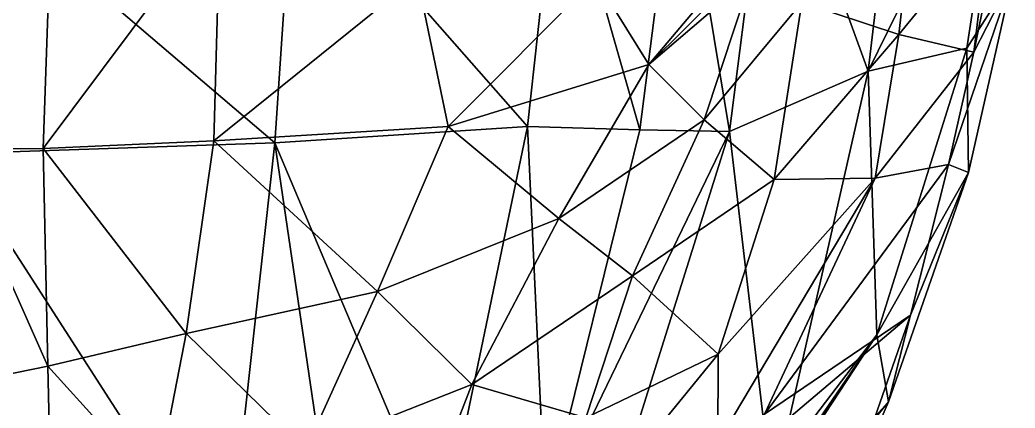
# Model space of a CAD drawing. Extents: x -0.56 to 0.56, y -0.72 to 0.31.
# Drawn here: x 0.0132 to 0.2044, y -0.4405 to -0.366 of the extents above; entities that cross this region are included whole.
import ezdxf

# ---------------------------------------------------------------- set-up
doc = ezdxf.new("R2010")
doc.units = 0
doc.layers.add('BEAR_BLK$LWO', color=1, linetype='CONTINUOUS')

msp = doc.modelspace()

# ---------------------------------------------------------------- linework, layer by layer
at = {"layer": 'BEAR_BLK$LWO'}
for points in [[(0.15753, -0.32462, 1.95525), (0.18291, -0.31876, 1.9903), (0.17619, -0.37583, 1.98645)], [(0.17619, -0.37583, 1.98645), (0.18291, -0.31876, 1.9903), (0.20271, -0.32187, 2.03092)], [(0.20271, -0.32187, 2.03092), (0.19513, -0.37143, 2.03512), (0.17619, -0.37583, 1.98645)], [(0.19513, -0.37143, 2.03512), (0.20271, -0.32187, 2.03092), (0.20399, -0.35749, 2.07961)], [(0.13983, -0.32834, 1.9266), (0.15753, -0.32462, 1.95525), (0.14952, -0.38743, 1.94241)], [(0.14952, -0.38743, 1.94241), (0.15753, -0.32462, 1.95525), (0.17619, -0.37583, 1.98645)], [(0.11668, -0.33226, 1.90113), (0.13983, -0.32834, 1.9266), (0.13234, -0.38707, 1.91827)], [(0.13234, -0.38707, 1.91827), (0.13983, -0.32834, 1.9266), (0.14952, -0.38743, 1.94241)], [(0.0196, -0.33525, 2.26482), (0, -0.33197, 2.26552), (0, -0.39072, 2.2618)], [(0.06583, -0.33536, 1.8741), (0.11668, -0.33226, 1.90113), (0.1107, -0.38645, 1.89837)], [(0.1107, -0.38645, 1.89837), (0.11668, -0.33226, 1.90113), (0.13234, -0.38707, 1.91827)], [(0.20399, -0.35749, 2.07961), (0.20442, -0.33343, 2.08689), (0.19646, -0.37215, 2.13492)], [(0.19951, -0.34749, 2.13746), (0.19646, -0.37215, 2.13492), (0.20442, -0.33343, 2.08689)], [(0, -0.39072, 2.2618), (0.01766, -0.39068, 2.26301), (0.0196, -0.33525, 2.26482)], [(0, -0.33661, 1.8611), (0.06583, -0.33536, 1.8741), (0.06217, -0.38955, 1.88066)], [(0.05168, -0.34514, 2.26601), (0.0196, -0.33525, 2.26482), (0.01766, -0.39068, 2.26301)], [(0.06217, -0.38955, 1.88066), (0.06583, -0.33536, 1.8741), (0.1107, -0.38645, 1.89837)], [(0, -0.3917, 1.87429), (0, -0.33661, 1.8611), (0.06217, -0.38955, 1.88066)], [(0.01766, -0.39068, 2.26301), (0.05046, -0.38918, 2.26442), (0.05168, -0.34514, 2.26601)], [(0.08954, -0.3577, 2.2684), (0.05168, -0.34514, 2.26601), (0.05046, -0.38918, 2.26442)], [(0.16341, -0.36261, 2.20201), (0.18206, -0.36878, 2.17089), (0.18459, -0.34658, 2.17072)], [(0.19951, -0.34749, 2.13746), (0.18459, -0.34658, 2.17072), (0.18206, -0.36878, 2.17089)], [(0.18206, -0.36878, 2.17089), (0.19646, -0.37215, 2.13492), (0.19951, -0.34749, 2.13746)], [(0.13404, -0.37455, 2.25124), (0.15374, -0.35762, 2.22683), (0.15569, -0.35306, 2.23853)], [(0.15569, -0.35306, 2.23853), (0.14283, -0.36417, 2.26132), (0.13404, -0.37455, 2.25124)], [(0.19646, -0.37215, 2.13492), (0.19161, -0.39375, 2.12817), (0.20399, -0.35749, 2.07961)], [(0.19546, -0.39526, 2.07329), (0.20399, -0.35749, 2.07961), (0.19161, -0.39375, 2.12817)], [(0.20399, -0.35749, 2.07961), (0.19546, -0.39526, 2.07329), (0.19513, -0.37143, 2.03512)], [(0.09549, -0.38643, 2.26772), (0.08954, -0.3577, 2.2684), (0.05046, -0.38918, 2.26442)], [(0.12377, -0.35802, 2.26747), (0.08954, -0.3577, 2.2684), (0.09549, -0.38643, 2.26772)], [(0.13404, -0.37455, 2.25124), (0.12377, -0.35802, 2.26747), (0.09549, -0.38643, 2.26772)], [(0.12377, -0.35802, 2.26747), (0.13404, -0.37455, 2.25124), (0.14283, -0.36417, 2.26132)], [(0.14468, -0.38516, 2.23128), (0.15374, -0.35762, 2.22683), (0.13404, -0.37455, 2.25124)], [(0.15374, -0.35762, 2.22683), (0.14468, -0.38516, 2.23128), (0.16341, -0.36261, 2.20201)], [(0.1581, -0.3966, 2.20361), (0.16341, -0.36261, 2.20201), (0.14468, -0.38516, 2.23128)], [(0.18206, -0.36878, 2.17089), (0.16341, -0.36261, 2.20201), (0.1581, -0.3966, 2.20361)], [(0.1581, -0.3966, 2.20361), (0.17752, -0.39635, 2.16917), (0.18206, -0.36878, 2.17089)], [(0.19646, -0.37215, 2.13492), (0.18206, -0.36878, 2.17089), (0.17752, -0.39635, 2.16917)], [(0.17619, -0.37583, 1.98645), (0.19513, -0.37143, 2.03512), (0.17783, -0.42645, 2.02138)], [(0.17752, -0.39635, 2.16917), (0.19161, -0.39375, 2.12817), (0.19646, -0.37215, 2.13492)], [(0.17783, -0.42645, 2.02138), (0.19513, -0.37143, 2.03512), (0.19546, -0.39526, 2.07329)], [(0.11678, -0.40413, 2.25387), (0.13404, -0.37455, 2.25124), (0.09549, -0.38643, 2.26772)], [(0.13404, -0.37455, 2.25124), (0.11678, -0.40413, 2.25387), (0.14468, -0.38516, 2.23128)], [(0.14952, -0.38743, 1.94241), (0.17619, -0.37583, 1.98645), (0.15775, -0.45705, 1.97089)], [(0.15775, -0.45705, 1.97089), (0.17619, -0.37583, 1.98645), (0.17783, -0.42645, 2.02138)], [(0.1309, -0.41512, 2.22879), (0.14468, -0.38516, 2.23128), (0.11678, -0.40413, 2.25387)], [(0.14468, -0.38516, 2.23128), (0.1309, -0.41512, 2.22879), (0.1581, -0.3966, 2.20361)], [(0.08193, -0.41813, 2.26192), (0.09549, -0.38643, 2.26772), (0.05046, -0.38918, 2.26442)], [(0.06217, -0.38955, 1.88066), (0.1107, -0.38645, 1.89837), (0.09428, -0.46546, 1.91571)], [(0.09549, -0.38643, 2.26772), (0.08193, -0.41813, 2.26192), (0.11678, -0.40413, 2.25387)], [(0.1107, -0.38645, 1.89837), (0.11421, -0.46056, 1.92861), (0.09428, -0.46546, 1.91571)], [(0.1107, -0.38645, 1.89837), (0.13234, -0.38707, 1.91827), (0.11421, -0.46056, 1.92861)], [(0.11421, -0.46056, 1.92861), (0.13234, -0.38707, 1.91827), (0.14952, -0.38743, 1.94241)], [(0.14952, -0.38743, 1.94241), (0.12771, -0.45695, 1.94659), (0.11421, -0.46056, 1.92861)], [(0.12771, -0.45695, 1.94659), (0.14952, -0.38743, 1.94241), (0.15775, -0.45705, 1.97089)], [(0, -0.3917, 1.87429), (0.06217, -0.38955, 1.88066), (0.05292, -0.47375, 1.90303)], [(0.04518, -0.42616, 2.26032), (0.05046, -0.38918, 2.26442), (0.01766, -0.39068, 2.26301)], [(0.05046, -0.38918, 2.26442), (0.04518, -0.42616, 2.26032), (0.08193, -0.41813, 2.26192)], [(0.07411, -0.47036, 1.90822), (0.05292, -0.47375, 1.90303), (0.06217, -0.38955, 1.88066)], [(0.06217, -0.38955, 1.88066), (0.09428, -0.46546, 1.91571), (0.07411, -0.47036, 1.90822)], [(0.01857, -0.43244, 2.25976), (0.01766, -0.39068, 2.26301), (0, -0.39072, 2.2618)], [(0, -0.39072, 2.2618), (0, -0.43623, 2.2588), (0.01857, -0.43244, 2.25976)], [(0, -0.3917, 1.87429), (0.05292, -0.47375, 1.90303), (0, -0.47812, 1.89758)], [(0.01766, -0.39068, 2.26301), (0.01857, -0.43244, 2.25976), (0.04518, -0.42616, 2.26032)], [(0.15628, -0.4417, 2.14309), (0.19161, -0.39375, 2.12817), (0.17752, -0.39635, 2.16917)], [(0.18429, -0.42269, 2.10973), (0.19161, -0.39375, 2.12817), (0.15628, -0.4417, 2.14309)], [(0.19161, -0.39375, 2.12817), (0.18429, -0.42269, 2.10973), (0.19546, -0.39526, 2.07329)], [(0.19546, -0.39526, 2.07329), (0.1801, -0.43931, 2.05561), (0.17783, -0.42645, 2.02138)], [(0.1801, -0.43931, 2.05561), (0.19546, -0.39526, 2.07329), (0.18429, -0.42269, 2.10973)], [(0.14736, -0.43013, 2.19838), (0.1581, -0.3966, 2.20361), (0.1309, -0.41512, 2.22879)], [(0.14731, -0.4471, 2.16316), (0.17752, -0.39635, 2.16917), (0.14736, -0.43013, 2.19838)], [(0.14731, -0.4471, 2.16316), (0.15628, -0.4417, 2.14309), (0.17752, -0.39635, 2.16917)], [(0.17752, -0.39635, 2.16917), (0.1581, -0.3966, 2.20361), (0.14736, -0.43013, 2.19838)], [(0.10001, -0.43599, 2.24416), (0.11678, -0.40413, 2.25387), (0.08193, -0.41813, 2.26192)], [(0.11678, -0.40413, 2.25387), (0.10001, -0.43599, 2.24416), (0.1309, -0.41512, 2.22879)], [(0.12195, -0.44238, 2.21863), (0.1309, -0.41512, 2.22879), (0.10001, -0.43599, 2.24416)], [(0.12195, -0.44238, 2.21863), (0.14736, -0.43013, 2.19838), (0.1309, -0.41512, 2.22879)], [(0.0681, -0.4486, 2.2494), (0.08193, -0.41813, 2.26192), (0.04518, -0.42616, 2.26032)], [(0.08193, -0.41813, 2.26192), (0.0681, -0.4486, 2.2494), (0.10001, -0.43599, 2.24416)], [(0.18429, -0.42269, 2.10973), (0.15628, -0.4417, 2.14309), (0.1414, -0.45893, 2.12562)], [(0.17206, -0.45775, 2.08591), (0.18429, -0.42269, 2.10973), (0.1414, -0.45893, 2.12562)], [(0.18429, -0.42269, 2.10973), (0.17206, -0.45775, 2.08591), (0.1801, -0.43931, 2.05561)], [(0.03942, -0.45548, 2.2499), (0.04518, -0.42616, 2.26032), (0.01857, -0.43244, 2.25976)], [(0.04518, -0.42616, 2.26032), (0.03942, -0.45548, 2.2499), (0.0681, -0.4486, 2.2494)], [(0.17783, -0.42645, 2.02138), (0.1356, -0.48819, 2.02277), (0.12769, -0.49218, 1.99347)], [(0.12769, -0.49218, 1.99347), (0.15775, -0.45705, 1.97089), (0.17783, -0.42645, 2.02138)], [(0.1356, -0.48819, 2.02277), (0.17783, -0.42645, 2.02138), (0.1801, -0.43931, 2.05561)], [(0.12445, -0.45822, 2.18848), (0.14736, -0.43013, 2.19838), (0.12195, -0.44238, 2.21863)], [(0.14731, -0.4471, 2.16316), (0.14736, -0.43013, 2.19838), (0.12445, -0.45822, 2.18848)], [(0.01926, -0.4637, 2.24969), (0.01857, -0.43244, 2.25976), (0, -0.43623, 2.2588)], [(0.01857, -0.43244, 2.25976), (0.01926, -0.4637, 2.24969), (0.03942, -0.45548, 2.2499)], [(0, -0.43623, 2.2588), (0, -0.46952, 2.24825), (0.01926, -0.4637, 2.24969)], [(0.0907, -0.4601, 2.23064), (0.10001, -0.43599, 2.24416), (0.0681, -0.4486, 2.2494)], [(0.0907, -0.4601, 2.23064), (0.12195, -0.44238, 2.21863), (0.10001, -0.43599, 2.24416)], [(0.13435, -0.49509, 2.05099), (0.1801, -0.43931, 2.05561), (0.17206, -0.45775, 2.08591)], [(0.1801, -0.43931, 2.05561), (0.13435, -0.49509, 2.05099), (0.1356, -0.48819, 2.02277)]]:
    msp.add_3dface(points, dxfattribs=at)

doc.saveas('drawing.dxf')
